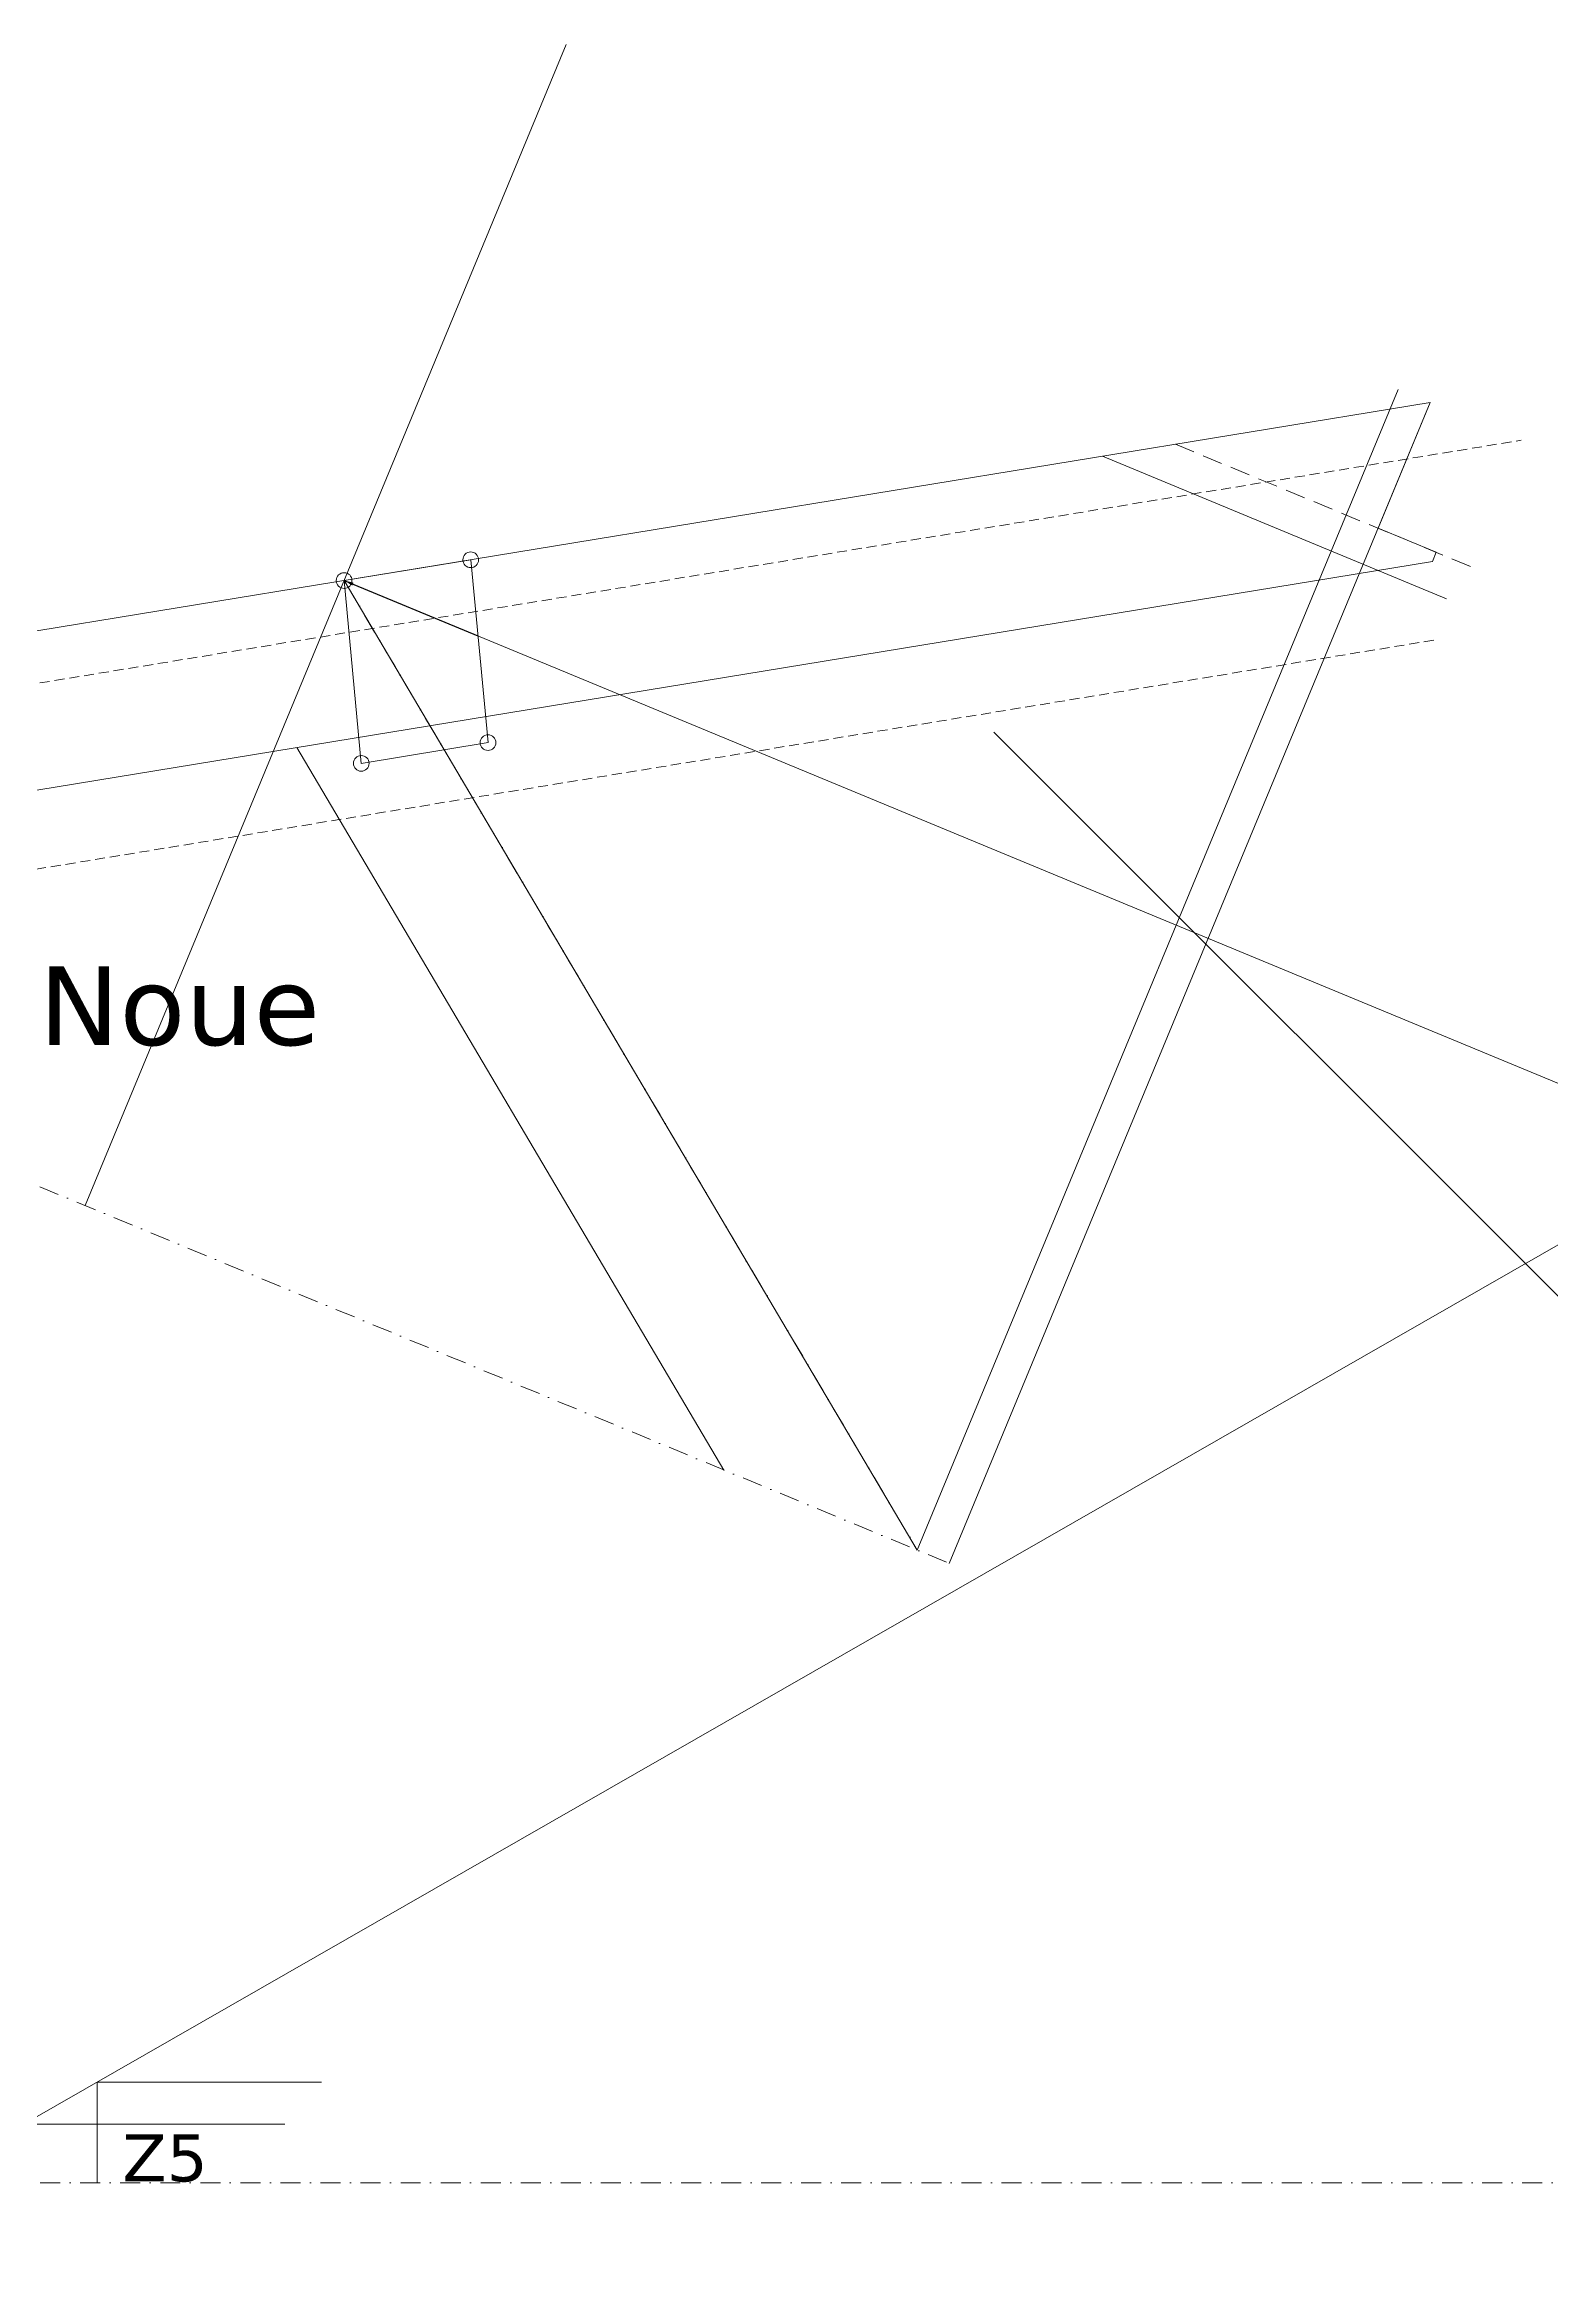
# Model space of a CAD drawing. Header units: millimetres. Extents: x -2450 to 1965, y -1915 to 1173.
# Drawn here: x -1834 to -875, y -798 to 622 of the extents above; entities that cross this region are included whole.
import ezdxf

# ---------------------------------------------------------------- set-up
doc = ezdxf.new("R2010")
doc.units = ezdxf.units.MM
for name, pattern in [('DASHDOT', [25.4, 12.7, -6.35, 0, -6.35]), ('DASHED', [19.05, 12.7, -6.35]), ('HIDDEN', [9.525, 6.35, -3.175])]:
    doc.linetypes.add(name, pattern=pattern)
doc.layers.get('0').update_dxf_attribs({"lineweight": 0, "true_color": 0xffffff})
for name, color, linetype, lineweight, true_color in [('0_CF', 2, 'Continuous', 0, 0xffff00), ('0_chambre_panne', 6, 'Continuous', 0, 0xff00ff), ('0_vue_plan', 7, 'Continuous', 0, 0xffffff)]:
    doc.layers.add(name, color=color, linetype=linetype, lineweight=lineweight, true_color=true_color)
doc.styles.add('QCADDimTextStyle', font='')
doc.styles.add('textstyle12', font='')
doc.styles.add('textstyle30', font='')
doc.styles.get('QCADDimTextStyle').set_extended_font_data('DejaVu Sans')
doc.styles.get('textstyle12').set_extended_font_data('DejaVu Sans')
doc.styles.get('textstyle30').set_extended_font_data('DejaVu Sans')
doc.dimstyles.new('QCADDimStyle', dxfattribs={"dimtxt": 6, "dimasz": 6, "dimexe": 3, "dimexo": 1.5, "dimgap": 1.5, "dimtad": 1, "dimtoh": 1, "dimdec": 4, "dimzin": 0, "dimdsep": 46, "dimtxsty": 'QCADDimTextStyle', "dimcen": 0.09, "dimadec": 0, "dimazin": 0, "dimtfac": 1, "dimtdec": 4, "dimtofl": 0, "dimtmove": 0, "dimatfit": 3, "dimfxl": 1, "dimtolj": 1, "dimtzin": 0, "dimarcsym": 0})

msp = doc.modelspace()

# ---------------------------------------------------------------- linework, layer by layer
msp.add_line((-306.1, -739), (-1229.7, 184.5))
at = {"layer": '0_CF'}
for p, q in [((-1502.1, 622.3), (-1808.2, -116.7)), ((-972.3, 402.8), (-1278.5, -336.2)), ((-1643.4, 281.1), (-141.3, -341.2)), ((-1643.4, 281.1), (-1278.5, -336.2))]:
    msp.add_line(p, q, dxfattribs=at)
at = {"layer": '0_CF', "linetype": 'DASHDOT'}
msp.add_line((-1643.4, 281.1), (-1278.5, -336.2), dxfattribs=at)
at = {"layer": '0_chambre_panne', "linetype": 'HIDDEN'}
for p, q in [((-2391.7, 125), (-894.1, 370.4)), ((-2187.3, 40.3), (-946.7, 243.6))]:
    msp.add_line(p, q, dxfattribs=at)
at = {"layer": '0_vue_plan'}
for p, q in [((-2449.6, 148.9), (-952, 394.4)), ((-985.2, 314.4), (-952, 394.4)), ((-1160.7, 360.2), (-941.7, 269.5)), ((-948.2, 299.1), (-985.2, 314.4)), ((-950.6, 293.3), (-948.2, 299.1)), ((-950.6, 293.3), (-2274.3, 76.3)), ((-1562.8, 294.3), (-1643.4, 281.1)), ((-1551.8, 177.9), (-1562.8, 294.3)), ((-1643.4, 281.1), (-1632.5, 164.7)), ((-1588.8, 188.7), (-1278.5, -336.2)), ((-1673.5, 174.8), (-1401.6, -285.2)), ((-1632.5, 164.7), (-1551.8, 177.9)), ((-623, 0), (-2015.4, -797.9)), ((-1657.7, -674.8), (-1800.6, -674.8)), ((-1800.6, -674.8), (-1800.6, -739)), ((-1681.2, -701.5), (-1847.2, -701.5))]:
    msp.add_line(p, q, dxfattribs=at)
at = {"layer": '0_vue_plan', "color": 1, "true_color": 0xff0000}
msp.add_line((-952, 394.4), (-1258.2, -344.6), dxfattribs=at)
at = {"layer": '0_vue_plan', "linetype": 'DASHED'}
msp.add_line((-1114.1, 367.8), (-922.7, 288.5), dxfattribs=at)
at = {"layer": '0_vue_plan', "linetype": 'DASHDOT'}
for p, q in [((-2449.6, 148.9), (-1258.2, -344.6)), ((-2015.4, -739), (-623, -739))]:
    msp.add_line(p, q, dxfattribs=at)
at = {"layer": '0_vue_plan'}
for centre in [(-1562.8, 294.3), (-1643.4, 281.1), (-1551.8, 177.9), (-1632.5, 164.7)]:
    msp.add_circle(centre, 5, dxfattribs=at)

# ---------------------------------------------------------------- texts
at = {"layer": '0_vue_plan', "char_height": 4, "attachment_point": 1}
for s, insert, style in [('\\H50;Noue', (-1837.7, 35.4), 'textstyle12'), ('\\H30;Z5', (-1784.6, -708), 'textstyle30')]:
    msp.add_mtext(s, dxfattribs=dict(at, insert=insert, style=style))

# ---------------------------------------------------------------- leaders
at = {"layer": '0_CF'}
msp.add_leader([(-1643.4, 281.1), (-1558.3, 245.8)], dimstyle='QCADDimStyle', dxfattribs=at)

doc.saveas('drawing.dxf')
